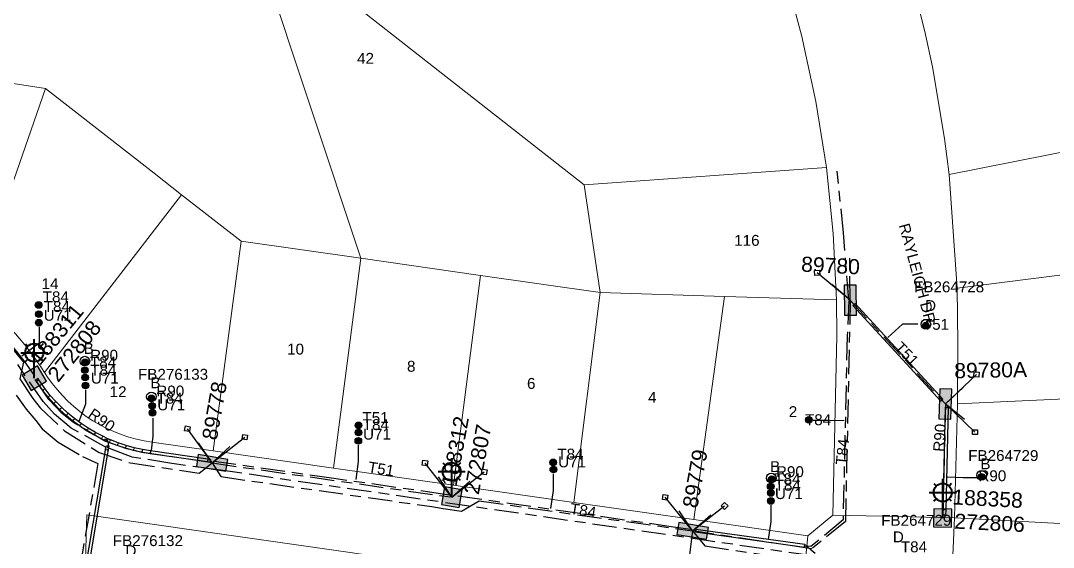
# Model space of a CAD drawing. Header units: metres. Extents: x 282960 to 285195, y 6134329 to 6136665.
# Drawn here: x 283558 to 283728.7, y 6136072.5 to 6136159.5 of the extents above; entities that cross this region are included whole.
import ezdxf
from ezdxf.enums import TextEntityAlignment as Align

# ---------------------------------------------------------------- set-up
doc = ezdxf.new("R2010")
doc.units = ezdxf.units.M
doc.linetypes.add('Cable Exist UG', pattern=[8.2, 4, -1.2, 1.8, -1.2])
doc.layers.get('0').update_dxf_attribs({"color": 6})
doc.layers.add('Cadastre Land Parcels_SP_EXT', color=9, linetype='Continuous', lineweight=5)
doc.layers.add('Cadastre Roads_SP_EXT', color=9, linetype='Continuous', lineweight=5)
for name, color, linetype in [('Duct_SP_EXT', 7, 'Continuous'), ('Equip_SP_SL_EXT', 7, 'Continuous'), ('Mains_HV_EXT', 7, 'Continuous'), ('Mains_LV_EXT', 7, 'Continuous'), ('Mains_LV_SL_EXT', 7, 'Continuous'), ('Services_SP_EXT', 7, 'Continuous'), ('SupportsUG_SP_LV_EXT', 7, 'Continuous'), ('SupportsUG_SP_LV_SL_EXT', 7, 'Continuous'), ('Trench_SP_EXT', 7, 'Continuous')]:
    doc.layers.add(name, color=color, linetype=linetype)
doc.styles.add('COLUMN_LABEL', font='arial.ttf')
doc.styles.add('iecARIAL', font='arial.ttf', dxfattribs={"height": 2})
doc.styles.add('POLE_LABEL', font='arial.ttf')
doc.styles.get("Standard").update_dxf_attribs({"font": 'arial.ttf'})

# ---------------------------------------------------------------- blocks, each defined once
blk = doc.blocks.new('COLUMN_EXT')
blk.add_hatch(color=256).paths.add_polyline_path([(-1.49, 1.48), (-1.49, -1.49), (1.48, -1.49), (1.48, 1.48)])
blk.add_lwpolyline([(-1.49, -1.49), (1.48, -1.49), (1.48, 1.48), (-1.49, 1.48)], close=True)
for tag, height, style, flags, p in [('ASSET_NUM', 2.5, 'COLUMN_LABEL', 8, (2, 2)), ('STRUCTURE_PLANT_NUMBER', 0.2, 'POLE_LABEL', 9, (1.81, 0.03)), ('STREET_CODE', 0.2, 'COLUMN_LABEL', 9, (1.81, -0.2))]:
    blk.add_attdef(tag, text='', height=height, dxfattribs=dict(style=style, flags=flags)).set_placement(p, align=Align.MIDDLE_LEFT)
at = {"flags": 9}
for tag, p in [('COLUMN_TYPE', (1.81, -0.4)), ('OWNED_BY', (1.81, -0.6)), ('STATE', (1.81, -0.8)), ('USAGE', (1.81, -1)), ('STREETNAME', (1.81, -1.6)), ('SUBURB', (1.81, -1.8)), ('LEGEND', (1.81, -1.2)), ('LOCATION', (1.81, -1.4)), ('NOTES', (1.81, -2))]:
    blk.add_attdef(tag, text='', height=0.2, dxfattribs=at).set_placement(p, align=Align.MIDDLE_LEFT)
at = {"flags": 1}
blk.add_attdef('Z', (1.81, -2.35), '', height=0.2, dxfattribs=at)
blk = doc.blocks.new('PILLAR_EXT')
blk.add_hatch(color=256).paths.add_polyline_path([(-2.475, 0.99), (-2.475, -0.99), (2.475, -0.99), (2.475, 0.99)])
blk.add_lwpolyline([(-2.475, -0.99), (2.475, -0.99), (2.475, 0.99), (-2.475, 0.99)], close=True)
at = {"style": 'iecARIAL', "flags": 8}
blk.add_attdef('ASSET_NUM', (1.5, 3.5), '', height=2.5, dxfattribs=at)
for tag, p, flags in [('OWNED_BY', (0, -0.2), 9), ('STATE', (0, -0.4), 9), ('SUPPORT_TYPE', (0, -0.6), 9), ('STREETNAME', (0, -1.8), 9), ('USAGE', (0, -0.8), 9), ('LEGEND', (0, -1), 9), ('LOCATION', (0, -1.2), 9), ('NOTES', (0, -1.4), 9), ('PARENT', (0, -1.6), 9), ('SUBURB', (0, -2), 1)]:
    blk.add_attdef(tag, p, '', height=0.2, dxfattribs=dict(flags=flags))
blk = doc.blocks.new('DUCT_EXT')
blk.add_circle((0, 0.8), 0.8)
at = {"flags": 1}
blk.add_attdef('Z', (0, 0), '', height=0.2, dxfattribs=at)
at = {"flags": 9}
for tag, p in [('DUCT_CODE', (0, 0)), ('XSECT_TYPE', (0, -0.2)), ('STATE', (0, -0.6)), ('FB_REFERENCE', (0, -0.4)), ('NOTES', (0, -0.8))]:
    blk.add_attdef(tag, text='', height=0.2, dxfattribs=at).set_placement(p, align=Align.MIDDLE_LEFT)
blk = doc.blocks.new('SL_LANTERN_EXT')
at = {"lineweight": 40}
for p, q in [((-1.46, 5.68), (-1.06, 5.28)), ((0, 1.97), (0, 6.47)), ((1.46, 5.68), (1.06, 5.28)), ((-2.25, 4.22), (2.25, 4.22)), ((-1.46, 2.76), (-1.06, 3.16)), ((0, 0), (0, 2.72)), ((1.46, 2.76), (1.06, 3.16))]:
    blk.add_line(p, q, dxfattribs=at)
blk.add_circle((0, 4.22), 1.5, dxfattribs=at)
at = {"style": 'iecARIAL', "flags": 8}
blk.add_attdef('ASSET_NUM', (1.5, 1.5), '', height=2.5, dxfattribs=at)
for tag, p, height, flags in [('OPERATING_VOLTAGE', (0.98, -1.65), 0.2, 9), ('ORIENTATION', (0.98, -1.85), 0.2, 9), ('CONSTRUCTED_VOLTAGE', (0.98, -0.65), 0.2, 9), ('CONTROL_TYPE', (0.98, -0.85), 0.2, 9), ('LANTERN_PURPOSE', (0.98, -1.05), 0.2, 9), ('LANTERN_TYPE', (0.98, -1.25), 0.2, 9), ('NO_PHASES', (0.98, -1.45), 0.2, 9), ('LNUMBER', (2.18, -3.25), 2.5, 8), ('OWNED_BY', (0.98, -2.05), 0.2, 9), ('STATE', (0.98, -2.25), 0.2, 9), ('USAGE', (0.98, -2.45), 0.2, 9), ('CEXIST', (0.98, -2.65), 0.2, 9), ('CNEW', (0.98, -2.85), 0.2, 9), ('CNUMBER', (0.98, -3.05), 0.2, 9), ('CREMOVE', (0.98, -3.25), 0.2, 9), ('CREPLACE', (0.98, -3.45), 0.2, 9), ('LKINGHEIGHT', (0.98, -3.65), 0.2, 9), ('LBRACKET', (0.98, -3.85), 0.2, 9), ('LBRACKETVOCAB', (0.98, -4.05), 0.2, 9), ('LCATEGORY', (0.98, -4.25), 0.2, 9), ('LCHARGE1', (0.98, -4.45), 0.2, 9), ('LCHARGE1PERCENT', (0.98, -4.65), 0.2, 9), ('LCHARGE2', (0.98, -4.85), 0.2, 9), ('LCHARGE2PERCENT', (0.98, -5.05), 0.2, 9), ('LCHARGE3', (0.98, -5.25), 0.2, 9), ('LCHARGE3PERCENT', (0.98, -5.45), 0.2, 9), ('LEXIST', (0.98, -5.65), 0.2, 9), ('LLAMP', (0.98, -5.85), 0.2, 9), ('LLAMPVOCAB', (0.98, -6.05), 0.2, 9), ('LMAST', (0.98, -6.25), 0.2, 9), ('LMASTVOCAB', (0.98, -6.45), 0.2, 9), ('LNEW', (0.98, -6.65), 0.2, 9), ('LANTNUMBER', (0.98, -6.85), 0.2, 9), ('LOUTREACH', (0.98, -7.25), 0.2, 9), ('LOUTREACHVOCAB', (0.98, -7.45), 0.2, 9), ('LRATECODE', (0.98, -7.65), 0.2, 9), ('LREMOVE', (0.98, -7.85), 0.2, 9), ('LREPLACE', (0.98, -8.05), 0.2, 9), ('LTYPE', (0.98, -8.25), 0.2, 9), ('LTYPEVOCAB', (0.98, -8.45), 0.2, 9), ('LEGEND', (0.98, -8.65), 0.2, 9), ('STREETNAME', (0.98, -9.25), 0.2, 9), ('SUBURB', (0.98, -9.45), 0.2, 1), ('LOCATION', (0.98, -8.85), 0.2, 9), ('NOTES', (0.98, -9.05), 0.2, 9)]:
    blk.add_attdef(tag, p, '', height=height, dxfattribs=dict(flags=flags))
blk = doc.blocks.new('CCP_EXT')
at = {"flags": 9}
for tag, p in [('STATE', (0, -1.8)), ('LIFE_SUPPORT', (0, -1.6)), ('NOTES', (0, -2))]:
    blk.add_attdef(tag, text='', height=0.2, dxfattribs=at).set_placement(p, align=Align.MIDDLE_LEFT)
blk.add_wipeout([(0, 0.57), (0.57, 0), (0, -0.57), (-0.57, 0)])
blk.add_lwpolyline([(-0.57, 0), (0, 0.57), (0.57, 0), (0, -0.57), (-0.57, 0)])
at = {"flags": 1}
blk.add_attdef('Z', (0, 0), '', height=0.2, dxfattribs=at)
at = {"flags": 9}
for tag, p in [('CCP_TYPE', (0, 0)), ('CONSTRUCTED_VOLTAGE', (0, -0.2)), ('OPERATING_VOLTAGE', (0, -0.6)), ('ORIENTATION', (0, -0.8)), ('OWNED_BY', (0, -1)), ('NO_PHASES', (0, -0.4)), ('USAGE', (0, -1.2)), ('LEGEND', (0, -1.4))]:
    blk.add_attdef(tag, text='', height=0.2, dxfattribs=at).set_placement(p, align=Align.MIDDLE_LEFT)
blk = doc.blocks.new('CABLE_LARGE_EXT')
h = blk.add_hatch(color=256)
edge = h.paths.add_edge_path()
edge.add_arc((0, 0.55), 0.55, 0, 360)
blk.add_circle((0, 0.55), 0.55)
at = {"flags": 1}
blk.add_attdef('Z', (0, 0), '', height=0.2, dxfattribs=at)
at = {"flags": 9}
for tag, p in [('COND_CODE', (0, 0)), ('STATE', (0, -0.4)), ('XSECT_SIZE', (0, -0.6)), ('FB_REFERENCE', (0, -0.2)), ('NOTES', (0, -0.8))]:
    blk.add_attdef(tag, text='', height=0.2, dxfattribs=at).set_placement(p, align=Align.MIDDLE_LEFT)

msp = doc.modelspace()

# ---------------------------------------------------------------- linework, layer by layer
at = {"layer": 'Cadastre Land Parcels_SP_EXT', "linetype": 'Continuous'}
for points in [[(283651.17, 6136132.35), (283601.32, 6136171.41), (283600.72, 6136170.95), (283600.1, 6136170.52), (283599.45, 6136170.12), (283598.78, 6136169.76), (283598.1, 6136169.43), (283597.91, 6136169.35), (283614.21, 6136120.24), (283634.01, 6136117.4), (283653.82, 6136114.57), (283651.17, 6136132.35)], [(283562.06, 6136148.31), (283537.34, 6136152.07), (283532.83, 6136121.62), (283535.12, 6136121.08), (283537.39, 6136120.42), (283539.61, 6136119.65), (283541.79, 6136118.76), (283543.93, 6136117.75), (283546, 6136116.64), (283548.02, 6136115.42), (283549.97, 6136114.09), (283550.11, 6136113.99), (283562.06, 6136148.31)], [(283580.04, 6136134.28), (283562.06, 6136148.31), (283550.11, 6136113.99), (283551.98, 6136112.56), (283553.78, 6136111.04), (283555.5, 6136109.42), (283557.12, 6136107.72), (283558.66, 6136105.93), (283560.1, 6136104.06), (283561.44, 6136102.13), (283561.93, 6136101.37), (283584.58, 6136130.74), (283580.04, 6136134.28)], [(283757.62, 6136120.96), (283760.77, 6136143.81), (283711.52, 6136134.1), (283712.83, 6136115.28), (283757.62, 6136120.96)], [(283691.22, 6136135.26), (283651.17, 6136132.35), (283653.82, 6136114.57), (283674.37, 6136113.92), (283692.88, 6136113.34), (283692.34, 6136124.31), (283691.22, 6136135.26)], [(283594.41, 6136123.07), (283584.58, 6136130.74), (283561.93, 6136101.37), (283562.42, 6136100.61), (283563.18, 6136099.54), (283564, 6136098.52), (283564.87, 6136097.54), (283565.79, 6136096.6), (283566.75, 6136095.72), (283567.76, 6136094.89), (283568.82, 6136094.11), (283569.91, 6136093.39), (283571.04, 6136092.72), (283572.2, 6136092.12), (283573.39, 6136091.58), (283574.61, 6136091.1), (283575.85, 6136090.68), (283577.11, 6136090.33), (283578.39, 6136090.05), (283579.68, 6136089.84), (283589.81, 6136088.39), (283594.41, 6136123.07)], [(283609.68, 6136085.56), (283614.21, 6136120.24), (283594.41, 6136123.07), (283589.81, 6136088.39), (283609.68, 6136085.56)], [(283634.01, 6136117.4), (283614.21, 6136120.24), (283609.68, 6136085.56), (283629.55, 6136082.73), (283634.01, 6136117.4)], [(283754.47, 6136098.11), (283757.62, 6136120.96), (283712.83, 6136115.28), (283712.96, 6136106.13), (283712.87, 6136096.19), (283754.47, 6136098.11)], [(283653.82, 6136114.57), (283634.01, 6136117.4), (283629.55, 6136082.73), (283649.42, 6136079.89), (283653.82, 6136114.57)], [(283674.37, 6136113.92), (283653.82, 6136114.57), (283649.42, 6136079.89), (283669.29, 6136077.06), (283674.37, 6136113.92)], [(283692.88, 6136113.34), (283674.37, 6136113.92), (283669.29, 6136077.06), (283688.14, 6136074.37), (283692.28, 6136077.8), (283692.94, 6136107.41), (283692.88, 6136113.34)], [(283751.33, 6136075.25), (283754.47, 6136098.11), (283712.87, 6136096.19), (283712.41, 6136077.33), (283751.33, 6136075.25)], [(283686.76, 6136060.96), (283568.93, 6136077.81), (283568.29, 6136057.24), (283687.33, 6136040.16), (283686.76, 6136060.96)], [(283686.76, 6136060.96), (283568.93, 6136077.81), (283568.29, 6136057.24), (283687.33, 6136040.16), (283686.76, 6136060.96)], [(283686.76, 6136060.96), (283568.93, 6136077.81), (283568.29, 6136057.24), (283687.33, 6136040.16), (283686.76, 6136060.96)], [(283686.76, 6136060.96), (283568.93, 6136077.81), (283568.29, 6136057.24), (283687.33, 6136040.16), (283686.76, 6136060.96)], [(283748.15, 6136052.19), (283751.33, 6136075.25), (283712.41, 6136077.33), (283711.52, 6136057.42), (283748.15, 6136052.19)]]:
    msp.add_lwpolyline(points, close=True, dxfattribs=at)
at = {"layer": 'Cadastre Roads_SP_EXT', "linetype": 'Continuous'}
msp.add_lwpolyline([(283568.29, 6136057.24), (283568.93, 6136077.81), (283686.76, 6136060.96)], dxfattribs=at)
at = {"layer": 'Duct_SP_EXT'}
for p, q in [((283695.94, 6136112.75), (283695.77, 6136112.59)), ((283695.94, 6136112.75), (283710.46, 6136096.96)), ((283695.59, 6136112.43), (283695.77, 6136112.59)), ((283695.59, 6136112.43), (283710.11, 6136096.63)), ((283560.47, 6136100.07), (283560.66, 6136100.21)), ((283560.59, 6136099.9), (283560.47, 6136100.07)), ((283560.59, 6136099.9), (283560.78, 6136100.03)), ((283561.63, 6136098.37), (283560.59, 6136099.9)), ((283560.86, 6136100.34), (283560.66, 6136100.21)), ((283560.98, 6136100.17), (283560.78, 6136100.03)), ((283560.98, 6136100.17), (283560.86, 6136100.34)), ((283562.02, 6136098.66), (283560.98, 6136100.17)), ((283561.63, 6136098.37), (283561.83, 6136098.52)), ((283562.51, 6136097.27), (283561.63, 6136098.37)), ((283562.02, 6136098.66), (283561.83, 6136098.52)), ((283562.88, 6136097.58), (283562.02, 6136098.66)), ((283562.51, 6136097.27), (283562.7, 6136097.42)), ((283562.88, 6136097.58), (283562.7, 6136097.42)), ((283563.8, 6136096.54), (283562.88, 6136097.58)), ((283563.45, 6136096.21), (283562.51, 6136097.27)), ((283563.45, 6136096.21), (283563.63, 6136096.38)), ((283564.44, 6136095.21), (283563.45, 6136096.21)), ((283563.8, 6136096.54), (283563.63, 6136096.38)), ((283564.77, 6136095.55), (283563.8, 6136096.54)), ((283710.11, 6136096.63), (283710.28, 6136096.79)), ((283710.46, 6136096.96), (283710.28, 6136096.79)), ((283710.91, 6136095.56), (283710.92, 6136095.65)), ((283710.92, 6136095.65), (283711.16, 6136095.64)), ((283711.4, 6136095.64), (283711.16, 6136095.64)), ((283711.39, 6136095.55), (283711.4, 6136095.64)), ((283564.44, 6136095.21), (283564.61, 6136095.38)), ((283565.48, 6136094.25), (283564.44, 6136095.21)), ((283564.77, 6136095.55), (283564.61, 6136095.38)), ((283565.79, 6136094.62), (283564.77, 6136095.55)), ((283565.48, 6136094.25), (283565.64, 6136094.44)), ((283566.57, 6136093.36), (283565.48, 6136094.25)), ((283565.79, 6136094.62), (283565.64, 6136094.44)), ((283566.86, 6136093.73), (283565.79, 6136094.62)), ((283710.5, 6136078.7), (283710.91, 6136095.56)), ((283710.91, 6136095.56), (283711.15, 6136095.56)), ((283710.98, 6136078.68), (283711.39, 6136095.55)), ((283711.39, 6136095.55), (283711.15, 6136095.56)), ((283566.57, 6136093.36), (283566.72, 6136093.55)), ((283567.7, 6136092.52), (283566.57, 6136093.36)), ((283566.86, 6136093.73), (283566.72, 6136093.55)), ((283567.98, 6136092.91), (283566.86, 6136093.73)), ((283567.7, 6136092.52), (283567.84, 6136092.71)), ((283568.88, 6136091.74), (283567.7, 6136092.52)), ((283567.98, 6136092.91), (283567.84, 6136092.71)), ((283569.14, 6136092.15), (283567.98, 6136092.91)), ((283568.88, 6136091.74), (283569.01, 6136091.94)), ((283570.1, 6136091.03), (283568.88, 6136091.74)), ((283569.14, 6136092.15), (283569.01, 6136091.94)), ((283570.33, 6136091.45), (283569.14, 6136092.15)), ((283570.1, 6136091.03), (283570.21, 6136091.24)), ((283571.35, 6136090.37), (283570.1, 6136091.03)), ((283570.33, 6136091.45), (283570.21, 6136091.24)), ((283571.56, 6136090.81), (283570.33, 6136091.45)), ((283571.35, 6136090.37), (283571.46, 6136090.59)), ((283571.56, 6136090.81), (283571.46, 6136090.59)), ((283572.41, 6136090.42), (283571.56, 6136090.81)), ((283572.21, 6136089.98), (283571.35, 6136090.37)), ((283572.03, 6136088.63), (283572.13, 6136089.23)), ((283572.13, 6136089.23), (283572.36, 6136089.19)), ((283572.21, 6136089.98), (283572.31, 6136090.2)), ((283572.21, 6136089.98), (283572.31, 6136090.2)), ((283572.63, 6136089.79), (283572.21, 6136089.98)), ((283572.41, 6136090.42), (283572.31, 6136090.2)), ((283572.41, 6136090.42), (283572.31, 6136090.2)), ((283572.6, 6136089.16), (283572.36, 6136089.19)), ((283572.82, 6136090.23), (283572.41, 6136090.42)), ((283572.5, 6136088.55), (283572.6, 6136089.16)), ((283572.63, 6136089.79), (283572.73, 6136090.01)), ((283573.95, 6136089.27), (283572.63, 6136089.79)), ((283572.82, 6136090.23), (283572.73, 6136090.01)), ((283574.11, 6136089.72), (283572.82, 6136090.23)), ((283573.95, 6136089.27), (283574.03, 6136089.5)), ((283575.29, 6136088.83), (283573.95, 6136089.27)), ((283574.11, 6136089.72), (283574.03, 6136089.5)), ((283575.43, 6136089.29), (283574.11, 6136089.72)), ((283575.29, 6136088.83), (283575.36, 6136089.06)), ((283576.65, 6136088.45), (283575.29, 6136088.83)), ((283575.43, 6136089.29), (283575.36, 6136089.06)), ((283576.76, 6136088.92), (283575.43, 6136089.29)), ((283576.76, 6136088.92), (283576.7, 6136088.68)), ((283578.11, 6136088.62), (283576.76, 6136088.92)), ((283565.5, 6136049.88), (283571.88, 6136087.78)), ((283565.98, 6136049.8), (283572.36, 6136087.7)), ((283571.88, 6136087.78), (283572.03, 6136088.63)), ((283571.88, 6136087.78), (283572.12, 6136087.74)), ((283572.03, 6136088.63), (283572.26, 6136088.59)), ((283572.36, 6136087.7), (283572.12, 6136087.74)), ((283572.5, 6136088.55), (283572.26, 6136088.59)), ((283572.36, 6136087.7), (283572.5, 6136088.55)), ((283576.65, 6136088.45), (283576.7, 6136088.68)), ((283578.02, 6136088.15), (283576.65, 6136088.45)), ((283578.02, 6136088.15), (283578.07, 6136088.38)), ((283579.39, 6136087.92), (283578.02, 6136088.15)), ((283578.11, 6136088.62), (283578.07, 6136088.38)), ((283579.46, 6136088.39), (283578.11, 6136088.62)), ((283579.39, 6136087.92), (283579.42, 6136088.16)), ((283588.88, 6136086.57), (283579.39, 6136087.92)), ((283579.46, 6136088.39), (283579.42, 6136088.16)), ((283588.94, 6136087.04), (283579.46, 6136088.39)), ((283588.88, 6136086.57), (283588.91, 6136086.8)), ((283589.3, 6136086.51), (283588.88, 6136086.57)), ((283588.94, 6136087.04), (283588.91, 6136086.8)), ((283589.37, 6136086.98), (283588.94, 6136087.04)), ((283589.3, 6136086.51), (283589.34, 6136086.74)), ((283589.37, 6136086.98), (283589.34, 6136086.74)), ((283710.48, 6136077.81), (283710.5, 6136078.7)), ((283710.5, 6136078.7), (283710.74, 6136078.69)), ((283710.98, 6136078.68), (283710.74, 6136078.69)), ((283710.96, 6136077.8), (283710.98, 6136078.68)), ((283710.48, 6136077.81), (283710.72, 6136077.81)), ((283710.96, 6136077.8), (283710.72, 6136077.81)), ((283669.55, 6136075.02), (283669.58, 6136075.25)), ((283669.61, 6136075.49), (283669.58, 6136075.25)), ((283669.61, 6136075.49), (283687.63, 6136072.97)), ((283669.55, 6136075.02), (283687.57, 6136072.5)), ((283687.57, 6136072.5), (283687.6, 6136072.73)), ((283687.63, 6136072.97), (283687.6, 6136072.73))]:
    msp.add_line(p, q, dxfattribs=at)
for points in [[(283706.31, 6136109.37), (283703.81, 6136109.37), (283701.34, 6136107.14)], [(283561.03, 6136108.91), (283561.03, 6136106.23), (283558.19, 6136104.05)], [(283568.69, 6136098.47), (283568.69, 6136096.13), (283567.6, 6136093.28)], [(283579.81, 6136093.81), (283579.81, 6136090.84), (283579.55, 6136088.44)], [(283689, 6136093.48), (283691.58, 6136093.48), (283694.16, 6136093.43)], [(283613.79, 6136089.32), (283613.79, 6136086.63), (283613.38, 6136083.67)], [(283646.04, 6136084.62), (283646.04, 6136081.85), (283645.6, 6136078.88)], [(283716.36, 6136083.96), (283713.83, 6136083.96), (283711.24, 6136084.05)], [(283681.99, 6136079.42), (283681.99, 6136076.72), (283681.56, 6136073.76)]]:
    msp.add_lwpolyline(points, dxfattribs=at)
at = {"layer": 'Mains_LV_EXT', "linetype": 'Cable Exist UG'}
for points in [[(283695.14, 6136113.3), (283695.05, 6136120.25)], [(283695.14, 6136113.3), (283710.88, 6136096.15)], [(283669.09, 6136075.18), (283671.08, 6136072.7), (283689.24, 6136069.97), (283709.32, 6136055.68)]]:
    msp.add_lwpolyline(points, dxfattribs=at)
at = {"layer": 'Mains_LV_SL_EXT', "linetype": 'Cable Exist UG'}
for points in [[(283710.88, 6136096.15), (283710.44, 6136077.31)], [(283669.09, 6136075.18), (283668.55, 6136071.04), (283685.26, 6136068.69), (283684.49, 6136063.31)]]:
    msp.add_lwpolyline(points, dxfattribs=at)
at = {"layer": 'Trench_SP_EXT', "linetype": 'Cable Exist UG'}
for points in [[(283694.9, 6136113.35), (283694.03, 6136124.44), (283692.99, 6136134.65)], [(283695.14, 6136113.3), (283691.48, 6136116.38)], [(283694.9, 6136113.26), (283694.64, 6136107.4), (283693.96, 6136076.99), (283688.65, 6136072.58), (283687.61, 6136072.73)], [(283695.14, 6136113.3), (283696.03, 6136112.3)], [(283560.3, 6136100.8), (283559.77, 6136101.56), (283558.73, 6136103.06), (283557.34, 6136104.85), (283555.86, 6136106.57), (283554.3, 6136108.21), (283552.65, 6136109.77), (283550.92, 6136111.24), (283549.52, 6136112.3), (283549.15, 6136112.59)], [(283710.88, 6136096.15), (283714.23, 6136099.26)], [(283709.99, 6136097.11), (283710.88, 6136096.15)], [(283710.88, 6136096.15), (283714.51, 6136093.27)], [(283589.63, 6136086.41), (283587.03, 6136090.28)], [(283589.63, 6136086.41), (283592.98, 6136089.49)], [(283629.25, 6136080.75), (283626.76, 6136084.6)], [(283629.25, 6136080.75), (283632.71, 6136083.83)], [(283669.09, 6136075.18), (283666.52, 6136078.96)], [(283669.09, 6136075.18), (283672.46, 6136078.14)]]:
    msp.add_lwpolyline(points, dxfattribs=at)
for points in [[(283572.3, 6136088.83), (283572.42, 6136089.19), (283572.42, 6136089.19, 0.448949), (283572.06, 6136090.28), (283572.06, 6136090.28), (283571.89, 6136090.34)], [(283689.34, 6136071.43), (283688.69, 6136072.02), (283688.69, 6136072.02, 0.095918), (283687.6, 6136072.73)]]:
    msp.add_lwpolyline(points, format="xyb", dxfattribs=at)

# ---------------------------------------------------------------- block references
at = {"layer": 'Duct_SP_EXT'}
for name, p in [('CABLE_LARGE_EXT', (283560.95, 6136111.96)), ('CABLE_LARGE_EXT', (283560.99, 6136110.46)), ('CABLE_LARGE_EXT', (283560.99, 6136109.04)), ('DUCT_EXT', (283707.65, 6136108.52)), ('CABLE_LARGE_EXT', (283707.65, 6136108.55)), ('DUCT_EXT', (283568.59, 6136102.43)), ('CABLE_LARGE_EXT', (283568.64, 6136102.52)), ('CABLE_LARGE_EXT', (283568.57, 6136101.2)), ('CABLE_LARGE_EXT', (283568.63, 6136099.99)), ('CABLE_LARGE_EXT', (283568.69, 6136098.67)), ('DUCT_EXT', (283579.6, 6136096.53)), ('CABLE_LARGE_EXT', (283579.6, 6136096.53)), ('CABLE_LARGE_EXT', (283579.71, 6136095.31)), ('CABLE_LARGE_EXT', (283579.79, 6136094.16)), ('CABLE_LARGE_EXT', (283688.31, 6136092.97)), ('CABLE_LARGE_EXT', (283613.84, 6136092.07)), ('CABLE_LARGE_EXT', (283613.81, 6136089.5)), ('CABLE_LARGE_EXT', (283613.83, 6136090.89)), ('CABLE_LARGE_EXT', (283646.04, 6136085.95)), ('CABLE_LARGE_EXT', (283646.06, 6136084.79)), ('DUCT_EXT', (283682.08, 6136083.12)), ('CABLE_LARGE_EXT', (283682.16, 6136083.19)), ('DUCT_EXT', (283716.86, 6136083.55)), ('CABLE_LARGE_EXT', (283716.86, 6136083.55)), ('CABLE_LARGE_EXT', (283681.99, 6136081.96)), ('CABLE_LARGE_EXT', (283682.01, 6136080.9)), ('CABLE_LARGE_EXT', (283682, 6136079.58))]:
    msp.add_blockref(name, p, dxfattribs=at)
at = {"layer": 'Equip_SP_SL_EXT'}
ref = msp.add_blockref('SL_LANTERN_EXT', (283560.23, 6136100.41), dxfattribs=at)
ref.add_attrib('ASSET_NUM', '188311', dxfattribs={"layer": '0', "height": 2.5, "rotation": 50.4046, "style": 'iecARIAL'}).set_placement((283561.73, 6136101.91), align=Align.BOTTOM_LEFT)
ref = msp.add_blockref('SL_LANTERN_EXT', (283629.25, 6136080.75), dxfattribs=at)
ref.add_attrib('ASSET_NUM', '188312', dxfattribs={"layer": '0', "height": 2.5, "rotation": 79.5913, "style": 'iecARIAL'}).set_placement((283630.75, 6136082.25), align=Align.BOTTOM_LEFT)
ref = msp.add_blockref('SL_LANTERN_EXT', (283710.44, 6136077.31), dxfattribs=at)
ref.add_attrib('ASSET_NUM', '188358', dxfattribs={"layer": '0', "height": 2.5, "rotation": 357.0871, "style": 'iecARIAL'}).set_placement((283711.94, 6136078.81), align=Align.BOTTOM_LEFT)
at = {"layer": 'SupportsUG_SP_LV_EXT'}
ref = msp.add_blockref('PILLAR_EXT', (283695.14, 6136113.3), dxfattribs=dict(at, rotation=270.5163493722384))
ref.add_attrib('ASSET_NUM', '89780', dxfattribs={"layer": '0', "height": 2.5, "rotation": 357.1189, "style": 'iecARIAL'}).set_placement((283696.64, 6136116.8), align=Align.BOTTOM_RIGHT)
ref = msp.add_blockref('PILLAR_EXT', (283710.88, 6136096.15), dxfattribs=dict(at, rotation=87.88035756284758))
ref.add_attrib('ASSET_NUM', '89780A', dxfattribs={"layer": '0', "height": 2.5, "rotation": 1.0184, "style": 'iecARIAL'}).set_placement((283712.38, 6136099.65), align=Align.BOTTOM_LEFT)
ref = msp.add_blockref('PILLAR_EXT', (283589.63, 6136086.41), dxfattribs=dict(at, rotation=170.5238666473044))
ref.add_attrib('ASSET_NUM', '89778', dxfattribs={"layer": '0', "height": 2.5, "rotation": 79.8876, "style": 'iecARIAL'}).set_placement((283591.13, 6136089.91), align=Align.BOTTOM_LEFT)
ref = msp.add_blockref('PILLAR_EXT', (283669.09, 6136075.18), dxfattribs=dict(at, rotation=170.5238666473044))
ref.add_attrib('ASSET_NUM', '89779', dxfattribs={"layer": '0', "height": 2.5, "rotation": 79.7253, "style": 'iecARIAL'}).set_placement((283670.59, 6136078.68), align=Align.BOTTOM_LEFT)
at = {"layer": 'SupportsUG_SP_LV_SL_EXT'}
ref = msp.add_blockref('COLUMN_EXT', (283560.23, 6136100.41), dxfattribs=dict(at, rotation=120.970829602552))
ref.add_attrib('ASSET_NUM', '272808', dxfattribs={"layer": '0', "height": 2.5, "rotation": 51.2276, "style": 'COLUMN_LABEL'}).set_placement((283562.23, 6136101.16), align=Align.TOP_LEFT)
ref = msp.add_blockref('COLUMN_EXT', (283629.25, 6136080.75), dxfattribs=dict(at, rotation=170.5238666473044))
ref.add_attrib('ASSET_NUM', '272807', dxfattribs={"layer": '0', "height": 2.5, "rotation": 79.5913, "style": 'COLUMN_LABEL'}).set_placement((283631.25, 6136081.5), align=Align.TOP_LEFT)
ref = msp.add_blockref('COLUMN_EXT', (283710.44, 6136077.31), dxfattribs=dict(at, rotation=89.11685505214882))
ref.add_attrib('ASSET_NUM', '272806', dxfattribs={"layer": '0', "height": 2.5, "rotation": 357.0871, "style": 'COLUMN_LABEL'}).set_placement((283712.44, 6136078.06), align=Align.TOP_LEFT)

# ---------------------------------------------------------------- texts
at = {"layer": 'Cadastre Land Parcels_SP_EXT'}
for s, p in [('42', (283613.6, 6136152.37)), ('116', (283675.96, 6136122.29)), ('14', (283561.44, 6136115.13)), ('10', (283602.03, 6136104.32)), ('8', (283621.86, 6136101.48)), ('12', (283572.69, 6136097.28)), ('6', (283641.7, 6136098.65)), ('4', (283661.72, 6136096.36)), ('2', (283684.98, 6136093.99))]:
    msp.add_text(s, height=1.8, dxfattribs=at).set_placement(p)
at = {"layer": 'Cadastre Roads_SP_EXT'}
msp.add_text('RAYLEIGH DR', height=1.8, rotation=285.0254, dxfattribs=at).set_placement((283703.17, 6136125.71))
at = {"layer": 'Duct_SP_EXT'}
for s, p in [('FB264728', (283705.69, 6136114.61)), ('T84', (283561.62, 6136112.97)), ('T84', (283561.79, 6136111.36)), ('D', (283707.52, 6136111.51)), ('U71', (283561.78, 6136109.91)), ('T51', (283707.16, 6136108.42)), ('B', (283568.4, 6136104.43)), ('R90', (283569.46, 6136103.31)), ('T84', (283569.43, 6136102.15)), ('T84', (283569.49, 6136100.84)), ('U71', (283569.59, 6136099.52)), ('FB276133', (283577.37, 6136100.16)), ('B', (283579.42, 6136098.76)), ('R90', (283580.41, 6136097.39)), ('T84', (283580.44, 6136096.21)), ('U71', (283580.57, 6136095.11)), ('T51', (283614.49, 6136093.01)), ('T84', (283687.66, 6136092.65)), ('T84', (283614.54, 6136091.84)), ('U71', (283614.59, 6136090.27)), ('T84', (283646.72, 6136086.97)), ('U71', (283646.85, 6136085.68)), ('FB264729', (283714.65, 6136086.73)), ('B', (283716.66, 6136085.36)), ('B', (283681.9, 6136084.9)), ('R90', (283682.86, 6136084.07)), ('T84', (283682.59, 6136082.9)), ('T84', (283682.64, 6136081.82)), ('R90', (283716.33, 6136083.39)), ('U71', (283682.69, 6136080.44)), ('FB264729', (283700.26, 6136076.03)), ('FB276132', (283573.21, 6136072.67)), ('D', (283702.19, 6136073.29)), ('T84', (283703.51, 6136071.65)), ('D', (283575.3, 6136071.01))]:
    msp.add_text(s, height=1.8, dxfattribs=at).set_placement(p)
at = {"layer": 'Mains_LV_EXT'}
for s, rotation, p in [('T51', 313.6812, (283702.34, 6136105.37)), ('T84', 83.8508, (283694.51, 6136085.98)), ('T51', 350.5963, (283615.3, 6136084.89)), ('T84', 350.6435, (283648.71, 6136078.02))]:
    msp.add_text(s, height=1.8, rotation=rotation, dxfattribs=at).set_placement(p)
at = {"layer": 'Mains_LV_SL_EXT'}
for rotation, p in [(325.3817, (283568.98, 6136094.08)), (85.665, (283710.63, 6136088.2))]:
    msp.add_text('R90', height=1.8, rotation=rotation, dxfattribs=at).set_placement(p)

# ---------------------------------------------------------------- next in the draw order: block references
at = {"layer": 'Services_SP_EXT'}
for p, rotation in [((283689.68, 6136117.84), 139.0330967298467), ((283716.02, 6136101.03), 42.43807442852235), ((283585.55, 6136092.06), 124.6242995304878), ((283715.76, 6136091.5), 315.2534968040319), ((283595.05, 6136090.67), 37.03490052907525), ((283624.84, 6136086.39), 126.7041363268128), ((283634.63, 6136084.92), 36.6567483842889), ((283664.55, 6136080.73), 128.002658771079)]:
    msp.add_blockref('CCP_EXT', p, dxfattribs=dict(at, rotation=rotation))
msp.add_blockref('CCP_EXT', (283674.38, 6136079.3), dxfattribs=at)

# ---------------------------------------------------------------- next in the draw order: linework, layer by layer
at = {"layer": 'Cadastre Roads_SP_EXT', "linetype": 'Continuous'}
for points in [[(283684.83, 6136165.57), (283687.14, 6136156.87), (283689.46, 6136146.12), (283691.22, 6136135.26), (283692.34, 6136124.31), (283692.88, 6136113.34), (283692.94, 6136107.41), (283692.28, 6136077.8), (283700.54, 6136077.61), (283712.41, 6136077.33), (283712.87, 6136096.19), (283712.87, 6136096.19), (283712.96, 6136106.13), (283712.83, 6136115.28), (283711.52, 6136134.1), (283710.75, 6136140), (283708.72, 6136151.88), (283707.49, 6136157.71), (283704.53, 6136169.38)], [(283687.46, 6136067.69), (283688.14, 6136074.37), (283669.29, 6136077.06), (283649.42, 6136079.89), (283629.55, 6136082.73), (283609.68, 6136085.56), (283589.81, 6136088.39), (283579.68, 6136089.84), (283578.39, 6136090.05), (283577.11, 6136090.33), (283575.85, 6136090.68), (283574.61, 6136091.1), (283573.39, 6136091.58), (283572.2, 6136092.12), (283571.04, 6136092.72), (283569.91, 6136093.39), (283568.82, 6136094.11), (283567.76, 6136094.89), (283566.75, 6136095.72), (283565.79, 6136096.6), (283564.87, 6136097.54), (283564, 6136098.52), (283563.18, 6136099.54), (283562.42, 6136100.61), (283561.93, 6136101.37), (283561.44, 6136102.13), (283560.1, 6136104.06), (283558.66, 6136105.93), (283557.12, 6136107.72)]]:
    msp.add_lwpolyline(points, dxfattribs=at)
at = {"layer": 'Mains_HV_EXT', "linetype": 'Cable Exist UG'}
msp.add_lwpolyline([(283797.94, 6136028.65), (283783.73, 6136034.27), (283760.17, 6136046.39), (283721.38, 6136050.73), (283688.97, 6136071.04), (283593.38, 6136084.88), (283582.96, 6136086.31), (283576.4, 6136087.38), (283572.09, 6136088.98), (283566.33, 6136092.17), (283563.57, 6136094.45), (283561.72, 6136096.56), (283558.44, 6136101.23), (283557.5, 6136102.65)], dxfattribs=at)
at = {"layer": 'Mains_LV_EXT', "linetype": 'Cable Exist UG'}
for points in [[(283695.14, 6136113.3), (283694.34, 6136076.75), (283688.79, 6136072.22), (283669.09, 6136075.18)], [(283548.89, 6136112.32), (283553.25, 6136109.03), (283556.36, 6136105.62), (283558.45, 6136103.08), (283557.83, 6136100.3), (283559.99, 6136097.08), (283561.19, 6136095.5), (283565.24, 6136091.7), (283570.93, 6136088.14), (283576.15, 6136086.4), (283587.48, 6136084.73), (283589.63, 6136086.41)], [(283557.22, 6136097.63), (283558.87, 6136095.32), (283560.48, 6136093.4), (283561.51, 6136092.07), (283564.19, 6136089.85), (283568.18, 6136087.5), (283570.75, 6136086.3), (283564.7, 6136051.71), (283565.89, 6136052.03), (283568.58, 6136052.39), (283570.93, 6136052.58), (283573.66, 6136052.57), (283575.87, 6136052.3), (283599.35, 6136048.8), (283600.39, 6136044.61)], [(283589.63, 6136086.41), (283591.07, 6136084.15), (283625.94, 6136079.19), (283627.83, 6136078.87), (283630.88, 6136078.45), (283633.79, 6136080.13), (283669.09, 6136075.18)], [(283589.63, 6136086.41), (283629.25, 6136080.75)]]:
    msp.add_lwpolyline(points, dxfattribs=at)
at = {"layer": 'Mains_LV_SL_EXT', "linetype": 'Cable Exist UG'}
msp.add_lwpolyline([(283589.63, 6136086.41), (283578.13, 6136088.15), (283575.54, 6136088.73), (283571.89, 6136089.99), (283566.71, 6136093.12), (283564.85, 6136094.6), (283562.61, 6136096.91), (283560.23, 6136100.41)], dxfattribs=at)
at = {"layer": 'Services_SP_EXT'}
for points in [[(283695.14, 6136113.3), (283689.68, 6136117.84)], [(283710.88, 6136096.15), (283716.02, 6136101.03)], [(283710.88, 6136096.15), (283715.76, 6136091.5)], [(283589.63, 6136086.41), (283585.55, 6136092.06)], [(283589.63, 6136086.41), (283595.05, 6136090.67)], [(283629.25, 6136080.75), (283624.84, 6136086.39)], [(283629.25, 6136080.75), (283634.63, 6136084.92)], [(283669.09, 6136075.18), (283664.55, 6136080.73)], [(283669.09, 6136075.18), (283674.38, 6136079.3)]]:
    msp.add_lwpolyline(points, dxfattribs=at)
at = {"layer": 'Trench_SP_EXT', "linetype": 'Cable Exist UG'}
for points in [[(283629, 6136081.09), (283628.13, 6136081.21), (283609.77, 6136083.83), (283589.96, 6136086.66)], [(283668.75, 6136075.42), (283665.92, 6136075.82), (283650.45, 6136078.03), (283629.63, 6136081)]]:
    msp.add_lwpolyline(points, dxfattribs=at)

doc.saveas('drawing.dxf')
